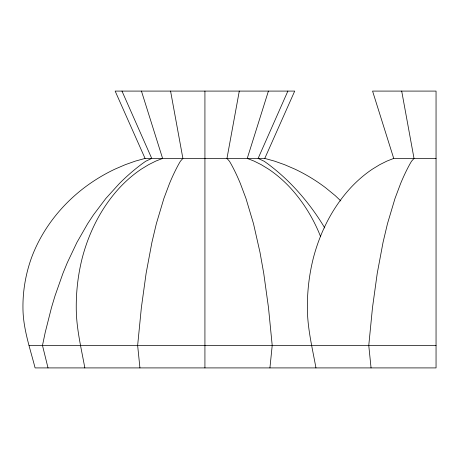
<?xml version="1.0" encoding="UTF-8"?>
<svg xmlns="http://www.w3.org/2000/svg" width="459" height="459" viewBox="0 0 459 459"><rect width="100%" height="100%" fill="white"/><g stroke="black" fill="none" stroke-linecap="round" stroke-linejoin="round"><path stroke-width="0.69" d="M269.926 367.911L272.21 345.466L268.492 307.679L263.736 273.329L259.989 252.335L253.506 223.705L245.984 198.512L240.396 183.623A220.509 84.387 -90 0 0 231.147 164.15L229.489 161.287L226.964 158.424L239.288 91.089M268.412 91.089L247.252 158.424L254.079 161.098L261.211 164.661L268.515 169.113A173.066 122.375 -90 0 1 290.26 187.748C303.324 201.971 313.549 218.719 320.617 236.672M287.873 91.089L258.124 158.424L264.229 161.287L268.228 164.15A220.509 203.721 -90 0 1 290.553 183.623C303.697 196.951 315.201 211.892 324.771 227.98M264.78 158.424L294.712 91.089L115.146 91.089L145.073 158.424L264.78 158.424L274.436 161.098L284.523 164.661L294.856 169.113A173.066 173.066 0 0 1 325.603 187.748L335.259 195.654L340.842 200.967M436.05 158.424L393.724 158.424L386.897 161.098L379.765 164.661L372.461 169.113A173.066 122.375 -90 0 0 350.716 187.748C332.54 207.422 320.204 231.984 313.411 257.792C309.263 274.161 307.255 291.035 307.369 307.926C307.404 328.242 312.349 348.037 315.953 367.911M145.073 158.424L135.416 161.098L125.33 164.661L115.002 169.113A173.066 173.066 0 0 0 84.249 187.748C60.697 205.689 41.809 229.942 31.493 257.792C25.727 273.845 22.772 290.857 22.95 307.926C23.025 328.564 30.047 348.151 35.085 367.911L436.05 367.911L436.05 91.089L372.565 91.089L393.724 158.424M29.106 345.466L436.05 345.466M121.979 91.089L151.734 158.424L145.629 161.287L141.63 164.15A220.509 203.721 -90 0 0 119.3 183.623L105.805 198.512L93.424 214.921L87.646 223.705L76.934 242.409L67.33 262.64L62.946 273.329L55.017 295.848L51.465 307.679L45.206 332.488L42.486 345.466L48.017 367.911M141.441 91.089L162.606 158.424L155.779 161.098L148.647 164.661L141.338 169.113A173.066 122.375 -90 0 0 119.598 187.748C101.422 207.422 89.08 231.984 82.293 257.792C78.139 274.161 76.137 291.035 76.251 307.926C76.28 328.242 81.226 348.037 84.829 367.911M401.694 91.089L414.018 158.424L411.488 161.287L409.83 164.15A220.509 84.387 -90 0 0 400.581 183.623L394.992 198.512L387.471 223.705L383.036 242.409L377.241 273.329L372.484 307.679L368.766 345.466L371.056 367.911M170.57 91.089L182.894 158.424L180.364 161.287L178.712 164.15A220.509 84.387 -90 0 0 169.463 183.623L163.869 198.512L156.347 223.705L151.912 242.409L146.117 273.329L141.361 307.679L137.643 345.466L139.932 367.911M204.926 91.089L204.926 367.911"/></g></svg>
